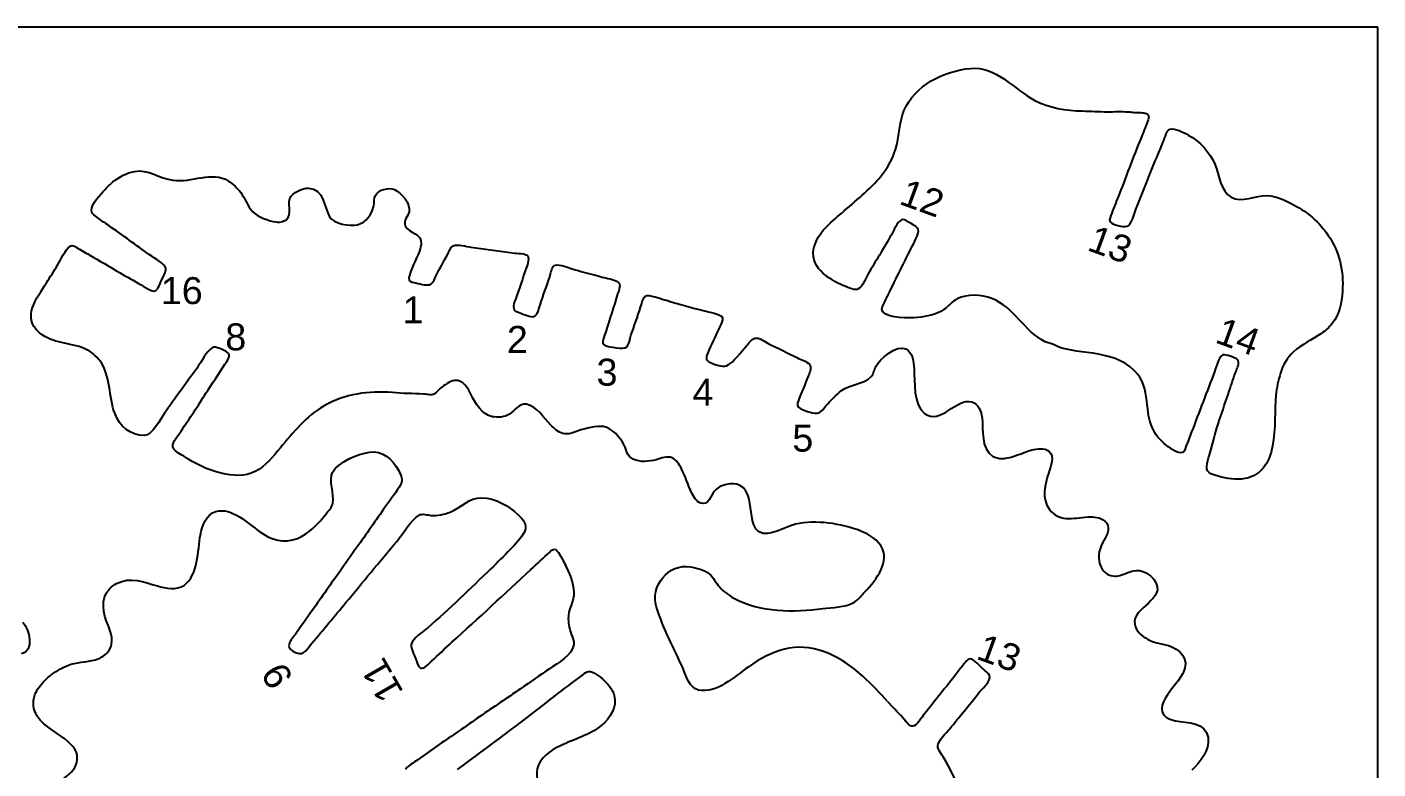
# Model space of a CAD drawing. Extents: x 4 to 350, y 73 to 290.
# Drawn here: x 174.9 to 350, y 193.8 to 290 of the extents above; entities that cross this region are included whole.
import ezdxf
from ezdxf.enums import TextEntityAlignment as Align

# ---------------------------------------------------------------- set-up
doc = ezdxf.new("R2010")
doc.units = 0
doc.layers.get('0').update_dxf_attribs({"true_color": 0xffffff})
doc.layers.add('Cut', color=7, linetype='Continuous', true_color=0xffffff)
doc.layers.add('Steg', color=5, linetype='Continuous', lineweight=25, true_color=0x0000ff)
doc.layers.add('Text', color=1, linetype='Continuous', lineweight=25, true_color=0xff0000)
doc.styles.add('textstyle14', font='')
doc.styles.add('textstyle15', font='')
doc.styles.add('textstyle16', font='')
doc.styles.add('textstyle17', font='')
doc.styles.add('textstyle18', font='')
doc.styles.add('textstyle19', font='')
doc.styles.add('textstyle20', font='')
doc.styles.add('textstyle21', font='')
doc.styles.add('textstyle22', font='')
doc.styles.add('textstyle27', font='')
doc.styles.add('textstyle28', font='')
doc.styles.add('textstyle30', font='')
doc.styles.add('textstyle31', font='')
doc.styles.get('textstyle14').set_extended_font_data('Arial')
doc.styles.get('textstyle15').set_extended_font_data('Arial')
doc.styles.get('textstyle16').set_extended_font_data('Arial')
doc.styles.get('textstyle17').set_extended_font_data('Arial')
doc.styles.get('textstyle18').set_extended_font_data('Arial')
doc.styles.get('textstyle19').set_extended_font_data('Arial')
doc.styles.get('textstyle20').set_extended_font_data('Arial')
doc.styles.get('textstyle21').set_extended_font_data('Arial')
doc.styles.get('textstyle22').set_extended_font_data('Arial')
doc.styles.get('textstyle27').set_extended_font_data('Arial')
doc.styles.get('textstyle28').set_extended_font_data('Arial')
doc.styles.get('textstyle30').set_extended_font_data('Arial')
doc.styles.get('textstyle31').set_extended_font_data('Arial')

msp = doc.modelspace()

# ---------------------------------------------------------------- linework, layer by layer
for p, q in [((350, 290), (3.96, 290)), ((350, 72.91), (350, 290))]:
    msp.add_line(p, q)
at = {"layer": 'Cut'}
for points in [[(288.55, 279.11), (289.89, 282.49), (293.75, 284.27), (297.16, 284.64)], [(297.16, 284.64), (300.5, 285), (302.81, 281.87), (305.51, 280.48)], [(305.51, 280.48), (307.41, 279.5), (309.55, 279.16), (311.66, 279.11)], [(287.66, 274.88), (287.98, 276.28), (288.02, 277.76), (288.55, 279.11)], [(311.66, 279.11), (312.76, 279.08), (313.82, 279.01), (314.93, 279.01)], [(314.93, 279.01), (315.81, 279.01), (316.73, 279.06), (317.62, 279)], [(317.62, 279), (317.9, 278.98), (318.12, 278.93), (318.39, 278.92)], [(318.39, 278.92), (318.63, 278.91), (318.82, 278.92), (319.06, 278.91)], [(319.06, 278.91), (319.32, 278.9), (319.59, 278.87), (319.83, 278.81)], [(319.83, 278.81), (320, 278.77), (320.17, 278.73), (320.25, 278.52)], [(320.25, 278.52), (320.34, 278.26), (320.22, 278.03), (320.12, 277.76)], [(320.12, 277.76), (319.85, 277.01), (319.56, 276.29), (319.25, 275.55)], [(322.56, 276.13), (322.66, 276.37), (322.77, 276.65), (323.02, 276.73)], [(323.02, 276.73), (323.67, 276.96), (324.82, 276.31), (325.4, 275.99)], [(319.25, 275.55), (318.24, 273.1), (317.3, 270.44), (316.31, 267.96)], [(321.67, 273.92), (321.98, 274.64), (322.26, 275.4), (322.56, 276.13)], [(325.4, 275.99), (326.9, 275.17), (328.21, 273.75), (328.85, 272.19)], [(285.32, 270.36), (286.49, 271.66), (287.26, 273.17), (287.66, 274.88)], [(318.85, 267), (319.83, 269.29), (320.7, 271.63), (321.67, 273.92)], [(188.79, 271.28), (190.53, 271.59), (192.05, 270.36), (193.78, 270.12)], [(328.85, 272.19), (329.42, 270.8), (329.56, 268.76), (330.98, 267.92)], [(184.97, 268.92), (185.3, 269.3), (185.6, 269.58), (186, 269.9)], [(186, 269.9), (186.8, 270.55), (187.75, 271.09), (188.79, 271.28)], [(193.78, 270.12), (196.17, 269.77), (198.86, 271.4), (200.99, 270.02)], [(200.99, 270.02), (201.57, 269.64), (202.11, 269.1), (202.56, 268.54)], [(280.15, 265.59), (281.92, 267.12), (283.76, 268.63), (285.32, 270.36)], [(183.2, 266.23), (183.18, 267.08), (184.41, 268.29), (184.97, 268.92)], [(202.56, 268.54), (203.15, 267.79), (203.44, 266.74), (204.09, 266.07)], [(208.94, 267.77), (209.2, 268.52), (210.61, 269.11), (211.36, 269.1)], [(211.36, 269.1), (213.34, 269.05), (213.4, 266.61), (214.08, 265.38)], [(219.82, 266.81), (219.91, 267.23), (219.83, 267.77), (220.03, 268.15)], [(220.03, 268.15), (220.45, 268.95), (221.71, 269.22), (222.51, 268.91)], [(222.51, 268.91), (223.4, 268.56), (224.6, 267.06), (224.4, 266.04)], [(330.98, 267.92), (332.32, 267.12), (334.17, 268.21), (335.59, 268.15)], [(335.59, 268.15), (336.82, 268.09), (338.1, 267.47), (339.14, 266.9)], [(183.69, 265.51), (183.47, 265.7), (183.21, 265.9), (183.2, 266.23)], [(208, 264.76), (209.48, 265.22), (208.6, 266.79), (208.94, 267.77)], [(217.7, 264.36), (218.82, 264.62), (219.58, 265.74), (219.82, 266.81)], [(316.31, 267.96), (316, 267.17), (315.66, 266.37), (315.37, 265.56)], [(317.65, 264.27), (318.27, 264.82), (318.53, 266.24), (318.85, 267)], [(339.14, 266.9), (339.97, 266.45), (340.84, 265.88), (341.54, 265.26)], [(185.13, 264.47), (184.74, 264.74), (184.07, 265.21), (183.69, 265.51)], [(190.42, 260.67), (188.7, 261.93), (186.88, 263.27), (185.13, 264.47)], [(204.09, 266.07), (204.75, 265.4), (206.21, 264.83), (207.14, 264.71)], [(207.14, 264.71), (207.41, 264.68), (207.74, 264.68), (208, 264.76)], [(214.08, 265.38), (214.59, 264.47), (216.77, 264.15), (217.7, 264.36)], [(224.4, 266.04), (224.28, 265.43), (223.58, 264.91), (223.9, 264.22)], [(276.83, 261.14), (277.18, 263.08), (278.74, 264.36), (280.15, 265.59)], [(288.23, 264.98), (287.6, 264.68), (287.3, 263.67), (286.93, 263.06)], [(288.99, 264.79), (288.77, 264.92), (288.52, 265.11), (288.23, 264.98)], [(290.3, 263.94), (290, 264.23), (289.39, 264.56), (288.99, 264.79)], [(315.37, 265.56), (315.23, 265.16), (315.05, 264.79), (315.51, 264.54)], [(315.51, 264.54), (315.98, 264.3), (317.26, 263.93), (317.65, 264.27)], [(341.54, 265.26), (342.31, 264.57), (342.97, 263.82), (343.56, 262.97)], [(223.9, 264.22), (224.35, 263.21), (226.14, 263.3), (225.94, 261.81)], [(286.93, 263.06), (286.4, 262.19), (285.92, 261.32), (285.4, 260.47)], [(289.69, 261.72), (289.94, 262.22), (290.73, 263.53), (290.3, 263.94)], [(343.56, 262.97), (345.02, 260.84), (345.57, 258.32), (345.39, 255.76)], [(178.82, 259.12), (179.26, 259.81), (179.77, 261.11), (180.45, 261.56)], [(180.45, 261.56), (180.75, 261.76), (181.02, 261.56), (181.29, 261.4)], [(181.29, 261.4), (181.79, 261.1), (182.41, 260.75), (182.93, 260.45)], [(225.94, 261.81), (225.78, 260.68), (225.02, 259.45), (224.63, 258.35)], [(229.36, 260.47), (229.55, 260.82), (229.74, 261.41), (230.12, 261.61)], [(230.12, 261.61), (230.64, 261.9), (231.83, 261.51), (232.4, 261.43)], [(232.4, 261.43), (234.1, 261.2), (235.8, 260.98), (237.49, 260.74)], [(281.11, 256.28), (279.2, 257.05), (276.38, 258.6), (276.83, 261.14)], [(286.51, 255.28), (287.51, 257.4), (288.63, 259.59), (289.69, 261.72)], [(182.93, 260.45), (184.22, 259.71), (185.58, 258.91), (186.86, 258.14)], [(192.76, 258.9), (192.26, 259.63), (191.14, 260.15), (190.42, 260.67)], [(227.91, 257.78), (228.38, 258.68), (228.87, 259.57), (229.36, 260.47)], [(237.49, 260.74), (238.15, 260.65), (239.15, 260.68), (239.68, 260.41)], [(239.68, 260.41), (240.06, 260.22), (239.74, 259.17), (239.59, 258.74)], [(243.21, 259.06), (243.52, 259.34), (244.84, 258.87), (245.28, 258.72)], [(285.4, 260.47), (284.89, 259.65), (284.4, 258.8), (283.9, 257.97)], [(177.38, 256.82), (177.88, 257.59), (178.32, 258.33), (178.82, 259.12)], [(186.86, 258.14), (187.79, 257.59), (188.74, 257.09), (189.65, 256.55)], [(191.76, 256.06), (191.95, 256.34), (192.59, 257.75), (192.75, 258.16)], [(192.75, 258.16), (192.85, 258.42), (192.94, 258.65), (192.76, 258.9)], [(224.63, 258.35), (224.51, 258.01), (224.28, 257.53), (224.39, 257.22)], [(226.83, 256.54), (227.49, 256.55), (227.67, 257.31), (227.91, 257.78)], [(239.59, 258.74), (239.12, 257.44), (238.69, 256.1), (238.23, 254.8)], [(241.37, 253.94), (241.76, 255.15), (242.23, 256.38), (242.63, 257.59)], [(242.63, 257.59), (242.8, 258.08), (242.83, 258.73), (243.21, 259.06)], [(245.28, 258.72), (246.63, 258.29), (248.03, 257.94), (249.41, 257.57)], [(249.41, 257.57), (249.98, 257.42), (250.92, 257.28), (251.41, 256.98)], [(283.9, 257.97), (283.55, 257.39), (283.21, 256.38), (282.63, 256.03)], [(176.49, 250.33), (174.1, 252.34), (176.14, 254.88), (177.38, 256.82)], [(189.65, 256.55), (189.99, 256.35), (190.45, 256.06), (190.8, 255.9)], [(190.8, 255.9), (191.22, 255.7), (191.45, 255.6), (191.76, 256.06)], [(224.39, 257.22), (224.47, 257.02), (224.62, 256.97), (224.81, 256.92)], [(224.81, 256.92), (225.33, 256.8), (226.3, 256.53), (226.83, 256.54)], [(251.41, 256.98), (251.97, 256.64), (251.59, 255.88), (251.43, 255.38)], [(282.63, 256.03), (282.22, 255.78), (281.53, 256.12), (281.11, 256.28)], [(345.39, 255.76), (345.29, 254.19), (345.06, 252.81), (344.07, 251.53)], [(238.23, 254.8), (238.08, 254.37), (237.81, 253.87), (237.95, 253.47)], [(251.43, 255.38), (250.91, 253.75), (250.42, 252.1), (249.89, 250.48)], [(254.4, 253.65), (254.59, 254.21), (254.73, 255.3), (255.46, 255.18)], [(255.46, 255.18), (256.16, 255.06), (257.07, 254.76), (257.77, 254.55)], [(257.77, 254.55), (259.39, 254.08), (261.03, 253.61), (262.67, 253.18)], [(285.81, 253.84), (285.98, 254.28), (286.3, 254.85), (286.51, 255.28)], [(295.43, 254.73), (294.73, 254.38), (294.32, 253.78), (293.7, 253.34)], [(299.94, 254.79), (298.56, 255.32), (296.77, 255.4), (295.43, 254.73)], [(306.86, 249.17), (304.08, 250.55), (302.82, 253.69), (299.94, 254.79)], [(237.95, 253.47), (238.03, 253.22), (238.24, 253.13), (238.46, 253.04)], [(238.46, 253.04), (238.92, 252.86), (239.92, 252.42), (240.38, 252.41)], [(240.38, 252.41), (241.03, 252.41), (241.19, 253.37), (241.37, 253.94)], [(253.16, 250), (253.58, 251.22), (254, 252.43), (254.4, 253.65)], [(262.67, 253.18), (263.19, 253.04), (264.81, 252.84), (265.01, 252.29)], [(265.01, 252.29), (265.14, 251.91), (264.83, 251.49), (264.67, 251.15)], [(285.85, 253.01), (285.61, 253.28), (285.7, 253.55), (285.81, 253.84)], [(290.34, 252.33), (289.26, 252.2), (286.58, 252.22), (285.85, 253.01)], [(293.7, 253.34), (292.73, 252.65), (291.5, 252.47), (290.34, 252.33)], [(249.89, 250.48), (249.72, 249.96), (249.18, 248.9), (249.8, 248.69)], [(264.67, 251.15), (264.21, 250.16), (263.74, 249.17), (263.31, 248.17)], [(344.07, 251.53), (343.63, 250.97), (343.18, 250.61), (342.6, 250.22)], [(182.35, 248.28), (180.37, 249.14), (178.25, 248.85), (176.49, 250.33)], [(252.6, 248.52), (252.94, 248.85), (253.01, 249.55), (253.16, 250)], [(268.14, 248.65), (268.44, 248.97), (268.74, 249.52), (269.2, 249.64)], [(269.2, 249.64), (269.73, 249.79), (270.56, 249.15), (271.02, 248.92)], [(271.02, 248.92), (272.24, 248.31), (273.47, 247.74), (274.68, 247.12)], [(284.9, 245.96), (285.43, 246.96), (287.55, 248.85), (288.8, 248.24)], [(318.48, 245.38), (315.42, 248.43), (310.55, 247.33), (307.92, 248.81)], [(342.6, 250.22), (341.42, 249.43), (340.1, 248.83), (339.05, 247.87)], [(184.29, 246.73), (183.82, 247.36), (183.09, 247.95), (182.35, 248.28)], [(198.88, 248.4), (198.08, 247.9), (197.45, 246.54), (196.9, 245.77)], [(200.88, 247.75), (200.36, 248.12), (199.33, 248.67), (198.88, 248.4)], [(200.51, 246.25), (200.8, 246.7), (201.39, 247.39), (200.88, 247.75)], [(249.8, 248.69), (250.31, 248.52), (252.2, 248.13), (252.6, 248.52)], [(263.31, 248.17), (263.08, 247.64), (262.61, 246.94), (263.25, 246.59)], [(265.55, 246.06), (266.51, 246.52), (267.4, 247.88), (268.14, 248.65)], [(274.68, 247.12), (275.23, 246.84), (275.85, 246.67), (276.28, 246.28)], [(288.8, 248.24), (289.68, 247.8), (289.8, 246.54), (289.86, 245.67)], [(330.11, 247.5), (329.43, 247.61), (329.02, 245.91), (328.8, 245.29)], [(331.88, 246.7), (331.69, 247.11), (330.62, 247.42), (330.11, 247.5)], [(339.05, 247.87), (338.24, 247.13), (337.65, 246.13), (337.36, 245.1)], [(186.27, 239.81), (185.41, 242.03), (185.75, 244.77), (184.29, 246.73)], [(196.9, 245.77), (195.52, 243.84), (194.03, 241.86), (192.69, 239.91)], [(198.06, 242.5), (198.83, 243.72), (199.73, 245.04), (200.51, 246.25)], [(263.25, 246.59), (263.73, 246.33), (265.03, 245.82), (265.55, 246.06)], [(276.28, 246.28), (276.64, 245.95), (276.34, 245.23), (276.17, 244.81)], [(284.27, 244.63), (284.65, 245.01), (284.66, 245.51), (284.9, 245.96)], [(289.86, 245.67), (289.97, 244.01), (289.71, 240.99), (291.21, 239.88)], [(321.06, 237.41), (319.49, 240), (320.75, 243.1), (318.48, 245.38)], [(328.8, 245.29), (327.85, 242.73), (326.8, 240.04), (325.84, 237.51)], [(330.72, 242.79), (331.01, 243.66), (331.28, 244.53), (331.61, 245.38)], [(331.61, 245.38), (331.76, 245.78), (332.06, 246.29), (331.88, 246.7)], [(230.29, 244.14), (229.67, 244.07), (228.91, 243.51), (228.47, 243.17)], [(232.43, 242.31), (231.99, 243.18), (231.44, 244.26), (230.29, 244.14)], [(276.17, 244.81), (275.74, 243.73), (275.27, 242.63), (274.86, 241.54)], [(280.44, 242.84), (281.58, 243.75), (283.19, 243.55), (284.27, 244.63)], [(337.36, 245.1), (337.08, 244.15), (336.85, 243.2), (336.76, 242.21)], [(194.84, 237.6), (195.93, 239.25), (197.03, 240.86), (198.06, 242.5)], [(222.22, 242.58), (219.26, 242.86), (215.96, 242.38), (213.38, 240.87)], [(226.25, 242.4), (224.9, 242.46), (223.54, 242.46), (222.22, 242.58)], [(227.68, 242.42), (227.17, 242.13), (226.96, 242.37), (226.25, 242.4)], [(228.47, 243.17), (228.18, 242.96), (228.01, 242.61), (227.68, 242.42)], [(235.19, 239.46), (233.78, 239.75), (233.01, 241.15), (232.43, 242.31)], [(278.44, 240.87), (279.01, 241.52), (279.77, 242.3), (280.44, 242.84)], [(291.21, 239.88), (293.33, 238.29), (295.3, 241.98), (297.35, 241.37)], [(328.33, 235.1), (328.93, 237.71), (329.87, 240.26), (330.72, 242.79)], [(336.76, 242.21), (336.42, 238.69), (337.43, 231.89), (332.32, 231.37)], [(213.38, 240.87), (211.04, 239.5), (209.39, 237.45), (207.67, 235.39)], [(239.61, 241.07), (238.72, 241.25), (238.03, 240.22), (237.4, 239.78)], [(242.78, 238.37), (241.88, 239.26), (240.96, 240.8), (239.61, 241.07)], [(274.86, 241.54), (274.68, 241.07), (274.61, 240.72), (275.16, 240.48)], [(275.16, 240.48), (275.75, 240.23), (277, 239.75), (277.54, 239.97)], [(277.54, 239.97), (277.87, 240.1), (278.2, 240.59), (278.44, 240.87)], [(297.35, 241.37), (298.2, 241.11), (298.56, 240.14), (298.67, 239.33)], [(190.03, 237.03), (188.25, 237), (186.88, 238.23), (186.27, 239.81)], [(192.69, 239.91), (192.13, 239.09), (191.14, 237.05), (190.03, 237.03)], [(237.4, 239.78), (236.81, 239.37), (235.88, 239.33), (235.19, 239.46)], [(244.32, 237.28), (243.68, 237.46), (243.22, 237.93), (242.78, 238.37)], [(249.6, 238.17), (248.73, 238.3), (247.17, 237.92), (246.33, 237.63)], [(298.67, 239.33), (298.88, 237.76), (298.45, 235.32), (300.04, 234.35)], [(193.77, 235.59), (193.7, 236.19), (194.5, 237.1), (194.84, 237.6)], [(246.33, 237.63), (245.66, 237.4), (245.04, 237.07), (244.32, 237.28)], [(252.26, 235.78), (251.8, 236.72), (250.74, 238), (249.6, 238.17)], [(323.1, 235.36), (322.31, 235.89), (321.55, 236.6), (321.06, 237.41)], [(325.84, 237.51), (325.6, 236.86), (325.34, 236.22), (325.11, 235.59)], [(195.13, 234.37), (194.66, 234.67), (193.83, 235.02), (193.77, 235.59)], [(207.67, 235.39), (206.76, 234.3), (205.74, 233), (204.45, 232.35)], [(214.47, 232.22), (215.21, 233.62), (217.76, 234.61), (219.24, 234.87)], [(219.24, 234.87), (220.89, 235.16), (222.33, 233.87), (223.01, 232.51)], [(253.44, 233.94), (252.6, 234.34), (252.63, 235.03), (252.26, 235.78)], [(300.04, 234.35), (301.54, 233.43), (303.65, 234.79), (305.13, 235.14)], [(305.13, 235.14), (305.82, 235.3), (306.74, 235.48), (307.33, 234.97)], [(307.33, 234.97), (308.13, 234.28), (307.58, 233.03), (307.31, 232.22)], [(324.34, 234.76), (323.89, 234.82), (323.48, 235.1), (323.1, 235.36)], [(325.11, 235.59), (324.96, 235.19), (324.84, 234.7), (324.34, 234.76)], [(327.92, 232.43), (327.56, 233.09), (328.18, 234.43), (328.33, 235.1)], [(200.03, 232.12), (198.28, 232.53), (196.61, 233.4), (195.13, 234.37)], [(256.42, 233.87), (255.48, 233.62), (254.35, 233.51), (253.44, 233.94)], [(258.53, 234.1), (257.87, 234.43), (257.08, 234.04), (256.42, 233.87)], [(259.71, 232.7), (259.44, 233.23), (259.09, 233.82), (258.53, 234.1)], [(204.45, 232.35), (203.08, 231.67), (201.48, 231.77), (200.03, 232.12)], [(214.51, 228.28), (214.71, 229.41), (213.94, 231.23), (214.47, 232.22)], [(223.01, 232.51), (223.3, 231.94), (223.63, 231.29), (223.31, 230.69)], [(261.01, 229.63), (260.51, 230.62), (260.2, 231.72), (259.71, 232.7)], [(307.31, 232.22), (306.8, 230.7), (306.35, 228.83), (307.41, 227.42)], [(328.86, 231.87), (328.51, 231.99), (328.1, 232.08), (327.92, 232.43)], [(332.32, 231.37), (331.16, 231.26), (329.96, 231.52), (328.86, 231.87)], [(223.31, 230.69), (222.76, 229.67), (221.98, 228.77), (221.32, 227.8)], [(262.19, 228.25), (261.62, 228.45), (261.26, 229.12), (261.01, 229.63)], [(263.98, 229.81), (263.53, 229.24), (263.2, 227.89), (262.19, 228.25)], [(267.28, 230.55), (266.34, 231.06), (264.63, 230.64), (263.98, 229.81)], [(268.81, 226.55), (268.58, 227.88), (268.64, 229.8), (267.28, 230.55)], [(199.35, 227.17), (201.38, 227.75), (203.55, 225.6), (205.02, 224.54)], [(213.62, 226.84), (213.93, 227.24), (214.42, 227.76), (214.51, 228.28)], [(221.32, 227.8), (220.08, 226), (218.83, 224.21), (217.55, 222.42)], [(229.71, 227.08), (231.21, 227.68), (232.1, 229), (233.84, 228.95)], [(233.84, 228.95), (235.55, 228.91), (237.33, 227.86), (238.55, 226.73)], [(197.35, 224.15), (197.57, 225.32), (198.09, 226.8), (199.35, 227.17)], [(209.92, 223.68), (211.39, 224.25), (212.67, 225.63), (213.62, 226.84)], [(222.79, 223.29), (223.63, 224.3), (224.56, 226), (225.68, 226.68)], [(225.68, 226.68), (226.09, 226.94), (226.75, 226.69), (227.21, 226.66)], [(227.21, 226.66), (228.04, 226.6), (228.95, 226.77), (229.71, 227.08)], [(238.55, 226.73), (239.13, 226.2), (239.74, 225.45), (239.38, 224.63)], [(269.78, 224.52), (269.11, 224.93), (268.93, 225.84), (268.81, 226.55)], [(282.94, 224.63), (280.43, 225.6), (277.14, 226.11), (274.48, 225.51)], [(307.41, 227.42), (308.79, 225.59), (310.89, 226.45), (312.72, 226.46)], [(312.72, 226.46), (313.47, 226.46), (314.29, 226.36), (314.79, 225.69)], [(205.02, 224.54), (206.52, 223.46), (208.14, 222.98), (209.92, 223.68)], [(239.38, 224.63), (238.98, 223.75), (238.17, 222.92), (237.49, 222.23)], [(274.48, 225.51), (273.21, 225.22), (271.04, 223.75), (269.78, 224.52)], [(285.76, 222.33), (285.24, 223.46), (284.05, 224.19), (282.94, 224.63)], [(314.79, 225.69), (315.4, 224.85), (314.69, 223.85), (314.29, 223.1)], [(195.22, 217.58), (197.1, 218.94), (196.95, 222.1), (197.35, 224.15)], [(216.16, 215.31), (218.38, 217.97), (220.56, 220.62), (222.79, 223.29)], [(314.29, 223.1), (313.77, 222.12), (313.57, 220.93), (314.1, 219.93)], [(217.55, 222.42), (216.84, 221.43), (216.19, 220.43), (215.46, 219.44)], [(237.49, 222.23), (236.67, 221.39), (235.86, 220.55), (235, 219.72)], [(240.18, 219.65), (240.92, 220.33), (241.82, 221.17), (242.59, 221.85)], [(242.59, 221.85), (242.79, 222.04), (242.98, 222.27), (243.25, 222.27)], [(243.25, 222.27), (243.49, 222.27), (243.63, 222.02), (243.74, 221.84)], [(243.74, 221.84), (244.57, 220.53), (245.68, 218.4), (245.75, 216.75)], [(283.32, 216.56), (284.59, 217.86), (286.67, 220.32), (285.76, 222.33)], [(215.46, 219.44), (214.85, 218.62), (214.28, 217.79), (213.68, 216.95)], [(235, 219.72), (232.34, 217.19), (229.62, 214.5), (226.83, 212.09)], [(229.95, 210.21), (233.38, 213.32), (236.82, 216.51), (240.18, 219.65)], [(256.46, 214.74), (255.59, 217.48), (258.05, 220.47), (260.84, 219.98)], [(260.84, 219.98), (261.59, 219.84), (262.72, 219.6), (263.3, 219.09)], [(263.3, 219.09), (263.84, 218.63), (264.16, 217.87), (264.66, 217.34)], [(314.1, 219.93), (314.5, 219.17), (315.14, 218.78), (315.89, 218.78)], [(315.89, 218.78), (316.21, 218.78), (316.44, 218.82), (316.76, 218.94)], [(316.76, 218.94), (317.86, 219.36), (318.77, 219.84), (319.93, 219.2)], [(319.93, 219.2), (320.34, 218.97), (320.71, 218.68), (320.99, 218.29)], [(185.55, 217.13), (185.82, 217.42), (186.13, 217.65), (186.48, 217.83)], [(186.48, 217.83), (188.26, 218.74), (189.99, 218.01), (191.76, 217.51)], [(191.76, 217.51), (192.82, 217.21), (194.27, 216.9), (195.22, 217.58)], [(264.66, 217.34), (265.19, 216.77), (265.81, 216.3), (266.51, 215.92)], [(320.99, 218.29), (322.82, 215.73), (318, 214.74), (318.46, 212.53)], [(185.36, 212.43), (184.7, 213.92), (184.34, 215.81), (185.55, 217.13)], [(213.68, 216.95), (213.07, 216.09), (212.46, 215.19), (211.86, 214.35)], [(245.75, 216.75), (245.81, 215.49), (244.96, 214.44), (245.02, 213.2)], [(266.51, 215.92), (269.97, 214.04), (274.22, 214.1), (278.04, 214.56)], [(281.98, 215.31), (282.51, 215.6), (282.91, 216.14), (283.32, 216.56)], [(211.86, 214.35), (211.12, 213.32), (210.37, 212.23), (209.62, 211.18)], [(211.83, 210.13), (213.29, 211.84), (214.72, 213.59), (216.16, 215.31)], [(259.95, 206.67), (258.8, 209.33), (257.33, 211.98), (256.46, 214.74)], [(278.04, 214.56), (279.23, 214.7), (280.91, 214.75), (281.98, 215.31)], [(174.31, 212.82), (175.19, 211.89), (175.81, 209.08), (174.16, 208.68)], [(185.51, 209.17), (186.15, 210.15), (185.79, 211.46), (185.36, 212.43)], [(226.83, 212.09), (226.26, 211.59), (224.8, 210.71), (224.68, 209.93)], [(245.02, 213.2), (245.06, 212.52), (245.21, 211.82), (245.44, 211.18)], [(318.46, 212.53), (318.63, 211.65), (319.37, 211.01), (320.12, 210.6)], [(209.62, 211.18), (209.32, 210.77), (208.82, 210.25), (208.82, 209.74)], [(227.31, 207.75), (228.18, 208.52), (229.07, 209.42), (229.95, 210.21)], [(245.44, 211.18), (245.58, 210.79), (245.8, 210.34), (245.74, 209.93)], [(278.23, 208.97), (274.59, 210.33), (271.39, 209.13), (268.33, 206.98)], [(320.12, 210.6), (321.46, 209.86), (323.14, 210.09), (324.3, 208.94)], [(184.17, 208.1), (184.71, 208.33), (185.18, 208.67), (185.51, 209.17)], [(208.82, 209.74), (208.82, 209.28), (209.38, 209), (209.83, 208.81)], [(209.83, 208.81), (210.76, 208.41), (211.26, 209.45), (211.83, 210.13)], [(224.68, 209.93), (224.59, 209.38), (225.07, 208.54), (225.28, 208.01)], [(245.74, 209.93), (245.51, 208.47), (243.71, 207.52), (242.59, 206.76)], [(283.23, 205.79), (281.75, 207.11), (280.08, 208.28), (278.23, 208.97)], [(324.3, 208.94), (326.85, 206.43), (321.97, 203.96), (321.98, 201.58)], [(178.31, 206.21), (179, 206.69), (179.71, 207.07), (180.52, 207.34)], [(180.52, 207.34), (181.72, 207.73), (183.01, 207.59), (184.17, 208.1)], [(225.28, 208.01), (225.44, 207.59), (225.49, 207.05), (225.89, 206.85)], [(225.89, 206.85), (226.3, 206.65), (227.03, 207.5), (227.31, 207.75)], [(242.59, 206.76), (241.3, 205.9), (240.11, 205.04), (238.84, 204.17)], [(261.9, 204.01), (260.75, 204.27), (260.36, 205.71), (259.95, 206.67)], [(268.33, 206.98), (266.59, 205.76), (264.25, 203.48), (261.9, 204.01)], [(296.45, 207.53), (296.1, 207.1), (295.74, 206.63), (295.39, 206.19)], [(297.44, 207.95), (297, 208.21), (296.74, 207.88), (296.45, 207.53)], [(299.08, 206.5), (298.65, 206.88), (297.89, 207.7), (297.44, 207.95)], [(175.88, 203.4), (176.15, 204.14), (176.62, 204.68), (177.16, 205.23)], [(177.16, 205.23), (177.53, 205.59), (177.88, 205.91), (178.31, 206.21)], [(242.68, 202.76), (243.96, 203.76), (245.24, 204.72), (246.53, 205.69)], [(246.53, 205.69), (247.01, 206.06), (247.52, 206.64), (248.16, 206.33)], [(248.16, 206.33), (248.86, 205.98), (249.65, 205.32), (250.16, 204.75)], [(286.43, 202.53), (285.51, 203.49), (284.4, 204.73), (283.23, 205.79)], [(295.39, 206.19), (294.01, 204.4), (292.59, 202.66), (291.2, 200.9)], [(298.22, 203.59), (298.63, 204.12), (299.59, 204.93), (299.69, 205.61)], [(299.69, 205.61), (299.74, 206.01), (299.33, 206.28), (299.08, 206.5)], [(176.18, 200.61), (175.64, 201.49), (175.53, 202.41), (175.88, 203.4)], [(238.84, 204.17), (237.08, 202.97), (235.32, 201.78), (233.56, 200.58)], [(250.99, 203.3), (251.38, 201.78), (250.42, 200.32), (249.31, 199.4)], [(250.16, 204.75), (250.49, 204.36), (250.86, 203.82), (250.99, 203.3)], [(294.49, 198.98), (295.71, 200.48), (297.05, 202.08), (298.22, 203.59)], [(230.67, 193.72), (234.71, 196.7), (238.75, 199.67), (242.68, 202.76)], [(289.14, 199.58), (288.46, 200.29), (287.8, 201.07), (287.12, 201.79)], [(321.98, 201.58), (321.98, 200.57), (322.93, 200.18), (323.77, 200.02)], [(180.23, 197.25), (179.01, 198.48), (177.1, 199.13), (176.18, 200.61)], [(233.56, 200.58), (232.62, 199.95), (231.71, 199.27), (230.77, 198.63)], [(289.66, 199.3), (289.26, 199.26), (288.87, 199.86), (288.61, 200.13)], [(291.2, 200.9), (290.85, 200.47), (290.2, 199.35), (289.66, 199.3)], [(323.77, 200.02), (325.25, 199.73), (327.72, 199.87), (327.98, 197.83)], [(230.77, 198.63), (229.11, 197.5), (227.5, 196.39), (225.87, 195.22)], [(249.31, 199.4), (247.83, 198.16), (245.76, 197.61), (244.03, 196.79)], [(292.94, 196.77), (292.97, 197.49), (294.05, 198.44), (294.49, 198.98)], [(181.38, 195.33), (181.34, 196.14), (180.78, 196.71), (180.23, 197.25)], [(244.03, 196.79), (242.77, 196.2), (241.29, 195.25), (241.01, 193.79)], [(293.76, 195.14), (293.48, 195.6), (292.92, 196.24), (292.94, 196.77)], [(327.98, 197.83), (328.19, 196.14), (326.96, 194.72), (325.88, 193.6)], [(177.74, 191.09), (179.01, 192.34), (181.49, 193.2), (181.38, 195.33)], [(225.87, 195.22), (225.45, 194.92), (224.73, 194.45), (224.33, 194.15)], [(295.66, 191.3), (295.12, 192.62), (294.47, 193.93), (293.76, 195.14)], [(224.33, 194.15), (224.18, 194.03), (223.99, 193.91), (223.94, 193.69)], [(241.01, 193.79), (240.79, 192.62), (241.17, 191.39), (241.36, 190.24)]]:
    msp.add_open_spline(points, degree=3, dxfattribs=at)
at = {"layer": 'Steg'}
for p, q in [((307.92, 248.81), (306.86, 249.17)), ((286.43, 202.53), (287.12, 201.79))]:
    msp.add_line(p, q, dxfattribs=at)

# ---------------------------------------------------------------- texts
at = {"layer": 'Text'}
for s, rotation, style, p in [('12', 340, 'textstyle19', (290.92, 267.81)), ('13', 340, 'textstyle20', (315.31, 261.81)), ('14', 340, 'textstyle21', (331.87, 249.85)), ('13', 340, 'textstyle22', (300.92, 208.81)), ('9', 120, 'textstyle28', (207.27, 205.84)), ('11', 120, 'textstyle27', (220.87, 205.23))]:
    msp.add_text(s, height=3.5, rotation=rotation, dxfattribs=dict(at, style=style)).set_placement(p, align=Align.MIDDLE_CENTER)
for s, style, p in [('16', 'textstyle30', (194.92, 255.81)), ('1', 'textstyle14', (224.91, 253.31)), ('8', 'textstyle31', (201.92, 249.81)), ('2', 'textstyle15', (238.43, 249.48)), ('3', 'textstyle16', (250.05, 245.23)), ('4', 'textstyle17', (262.49, 242.62)), ('5', 'textstyle18', (275.43, 236.68))]:
    msp.add_text(s, height=3.5, dxfattribs=dict(at, style=style)).set_placement(p, align=Align.MIDDLE_CENTER)

doc.saveas('drawing.dxf')
